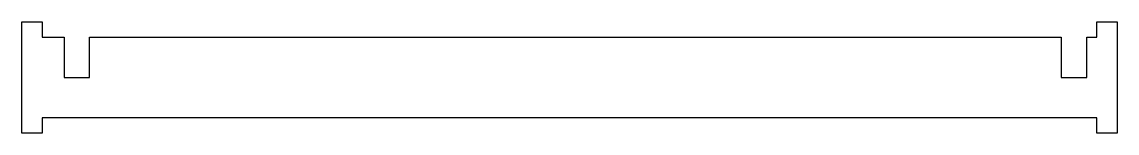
# Model space of a CAD drawing. Header units: millimetres. Extents: x -6 to 210, y 2 to 24.
import ezdxf

# ---------------------------------------------------------------- set-up
doc = ezdxf.new("R2010")
doc.units = ezdxf.units.MM
doc.layers.get('0').update_dxf_attribs({"linetype": 'CONTINUOUS'})

msp = doc.modelspace()

# ---------------------------------------------------------------- linework, layer by layer
msp.add_lwpolyline([(2.33, 21), (2.33, 13), (7.33, 13), (7.33, 21), (199, 21), (199, 13), (204, 13), (204, 21), (206, 21), (206, 24), (210, 24), (210, 2), (206, 2), (206, 5), (-2, 5), (-2, 2), (-6, 2), (-6, 24), (-2, 24), (-2, 21)], close=True)

doc.saveas('drawing.dxf')
